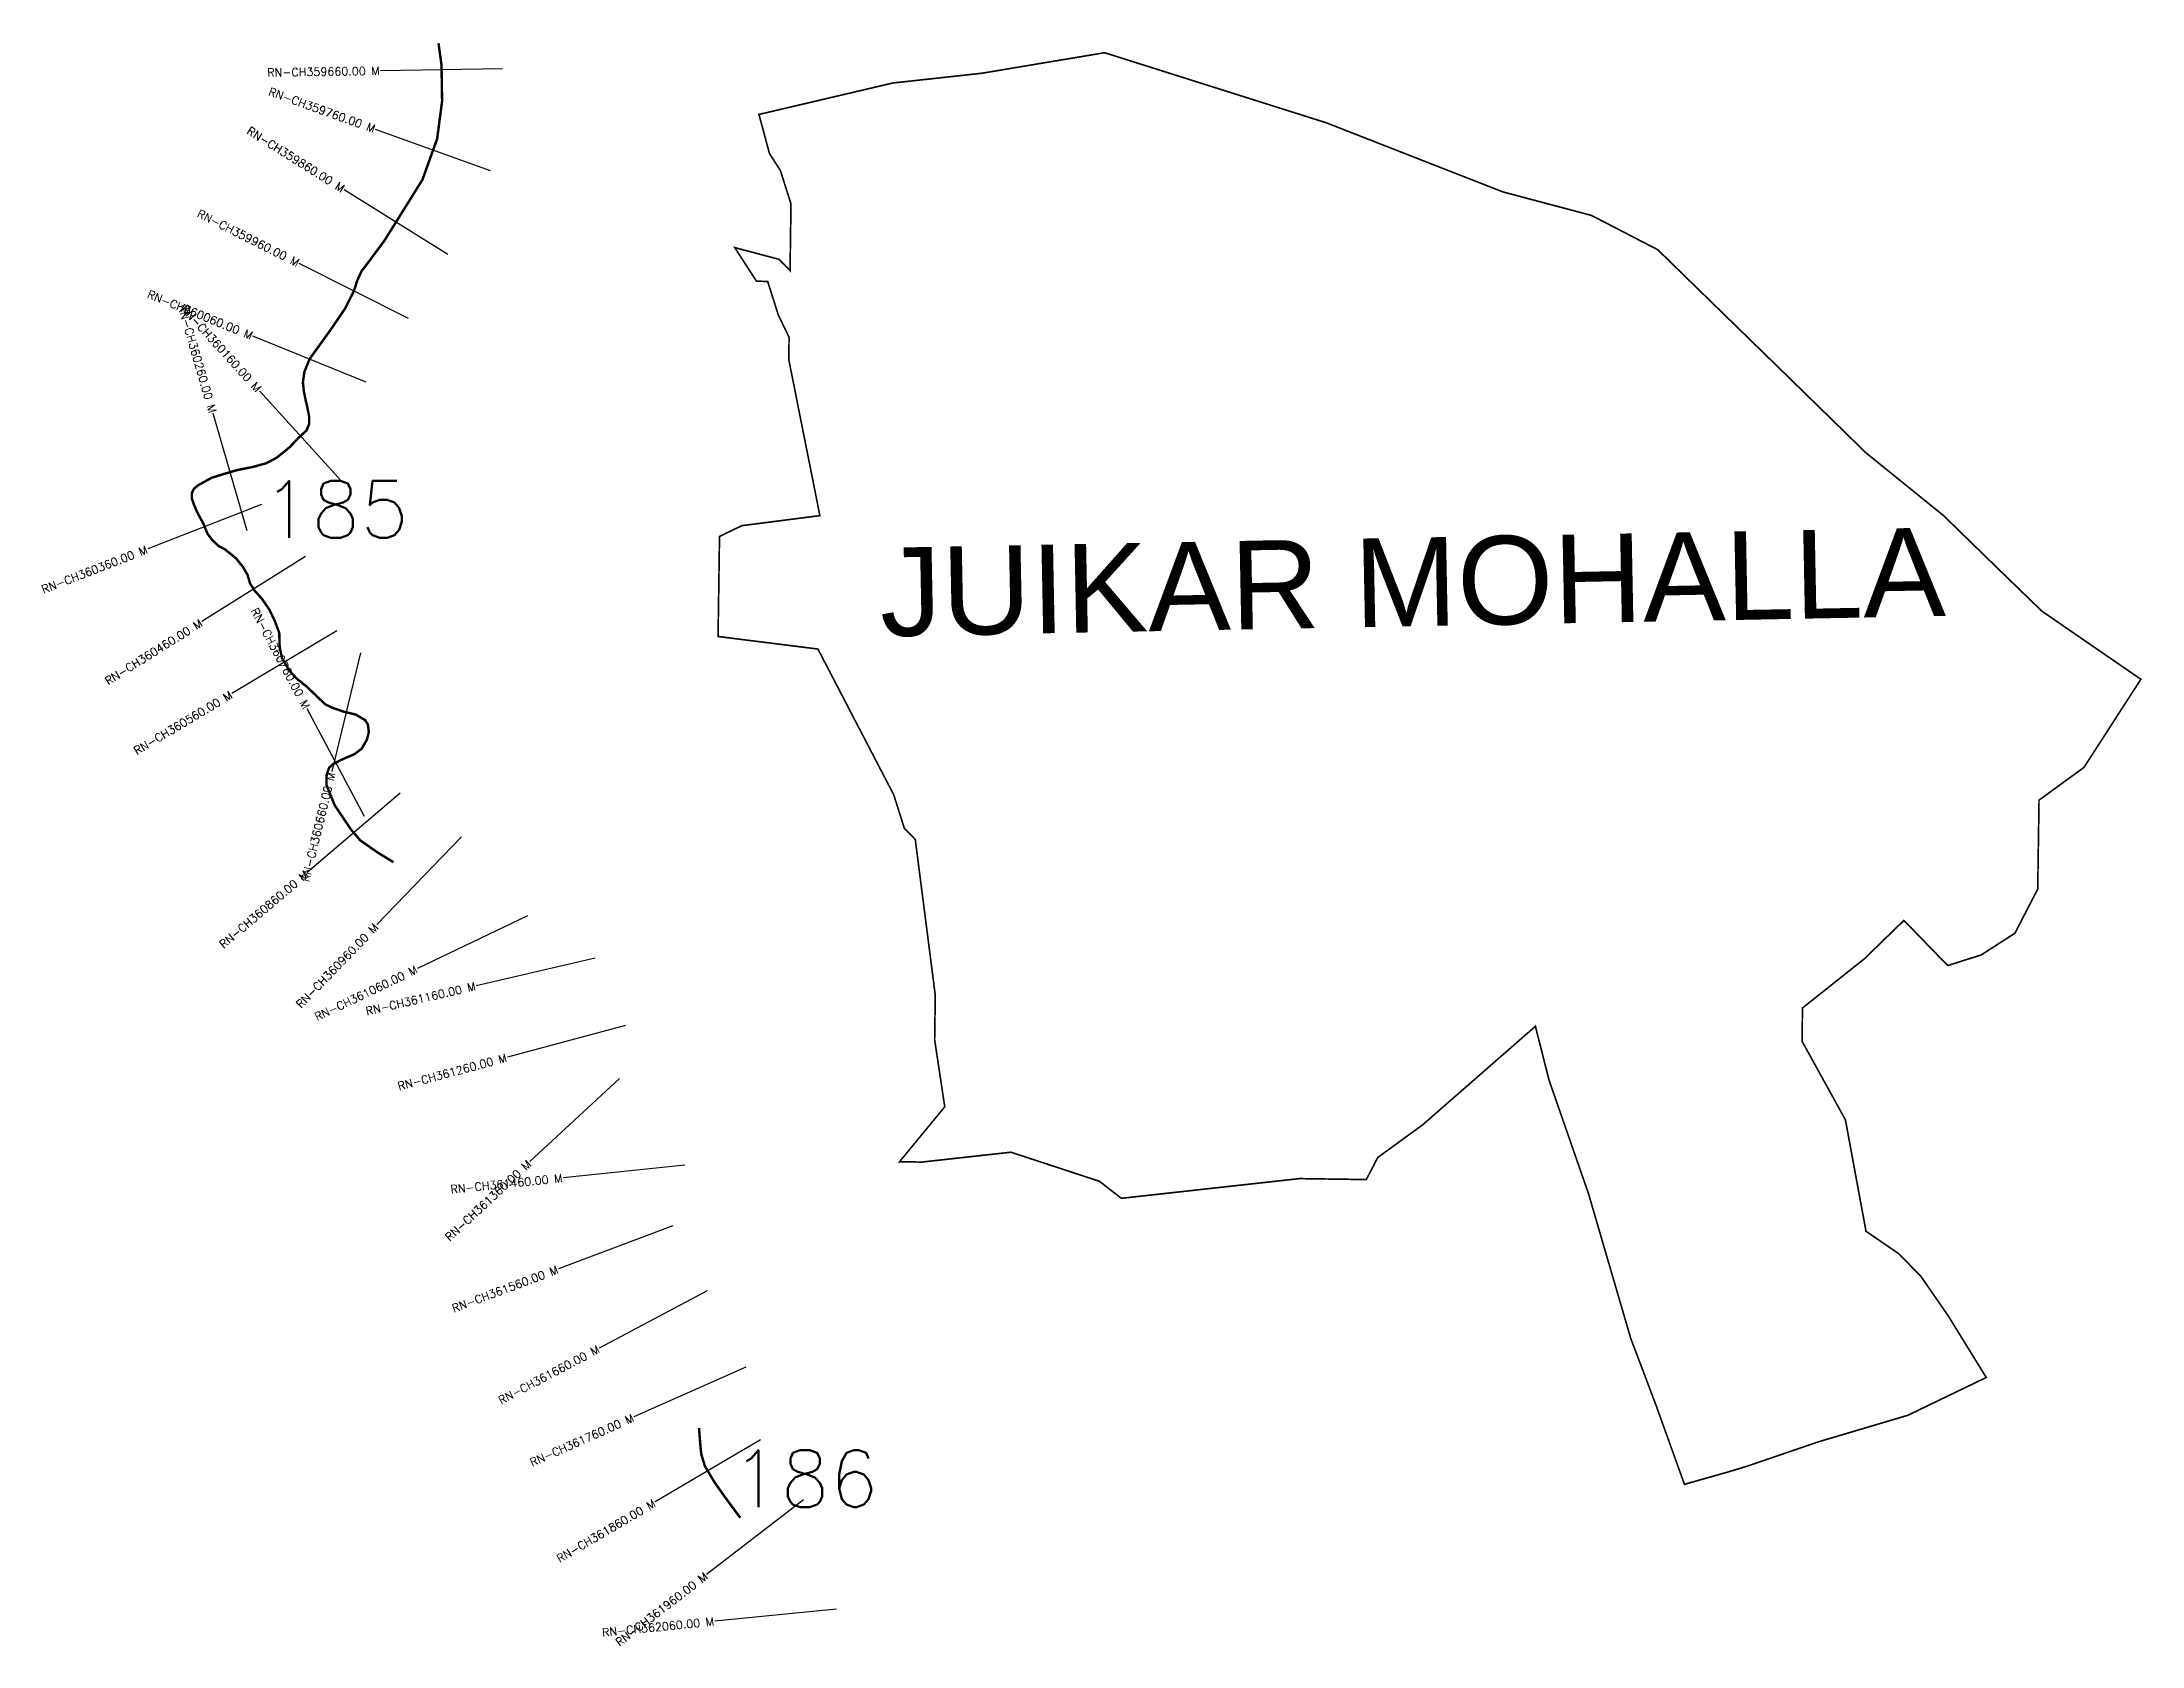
# Model space of a CAD drawing. Header units: metres. Extents: x 297133 to 299711, y 1971937 to 1973907.
import ezdxf
from ezdxf.enums import TextEntityAlignment as Align

# ---------------------------------------------------------------- set-up
doc = ezdxf.new("R2010")
doc.units = ezdxf.units.M
doc.header["$MEASUREMENT"] = 0
for name, color, linetype in [('CS', 134, 'Continuous'), ('CSMark', 6, 'Continuous'), ('NATURALLY PROTECTED', 3, 'Continuous'), ('VILLAGE NAME', 250, 'Continuous')]:
    doc.layers.add(name, color=color, linetype=linetype)
doc.styles.get("Standard").update_dxf_attribs({"font": 'simplex.shx'})

msp = doc.modelspace()

# ---------------------------------------------------------------- linework, layer by layer
at = {"color": 6, "const_width": 2, "flags": 128}
msp.add_lwpolyline([(297983.2, 1973654.2), (298037.6, 1973639.8), (298051.1, 1973626), (298052.2, 1973707.9), (298039.2, 1973749), (298025.8, 1973769.7), (298012.9, 1973817.7), (298177.2, 1973856.3), (298286.6, 1973868.3), (298437.2, 1973893.5), (298709, 1973807.6), (298926.2, 1973722.6), (299035, 1973693.7), (299116.3, 1973651.6), (299244.2, 1973526.9), (299372.1, 1973402.1), (299455.9, 1973334.3), (299466.6, 1973325.7), (299535, 1973259.1), (299587.8, 1973207.9), (299709.4, 1973124.2), (299639.6, 1973016), (299584.4, 1972975.8), (299582.8, 1972866.6), (299554.8, 1972812.4), (299513.4, 1972785.7), (299472.3, 1972772.7), (299418.5, 1972828.1), (299370, 1972781), (299294, 1972720.6), (299293.5, 1972679.7), (299346.7, 1972583.3), (299372, 1972446.4), (299412.6, 1972418.6), (299439.5, 1972390.9), (299472.9, 1972342.6), (299519.6, 1972266.9), (299423.4, 1972220.5), (299313.6, 1972187.9), (299265.6, 1972171.5), (299226.4, 1972158.1), (299202, 1972150.7), (299149.1, 1972135.7), (299114.3, 1972232.5), (299089.9, 1972297.2), (299083.4, 1972314.1), (299051.4, 1972423.7), (299031.4, 1972492.3), (298982.8, 1972632.2), (298966.1, 1972698.1), (298827.8, 1972577.2), (298772.6, 1972537), (298758.5, 1972509.9), (298676.6, 1972511.1), (298457.8, 1972486.9), (298430.9, 1972507.8), (298322.2, 1972543.5), (298212.8, 1972531.4), (298185.5, 1972531.8), (298241, 1972599.3), (298228.6, 1972681.4), (298229.4, 1972736), (298204.8, 1972927.5), (298191.4, 1972941.3), (298178.3, 1972982.5), (298085.3, 1973161.3), (297962.7, 1973176.7), (297964.5, 1973299.6), (297991.9, 1973312.8), (298087.7, 1973325.1), (298049.5, 1973516.8), (298049.9, 1973544.1), (298036.6, 1973571.6), (298023.6, 1973612.7), (298009.9, 1973612.9), (297983.2, 1973654.2)], dxfattribs=at)
at = {"layer": 'CS'}
for p, q in [((297698.2, 1973873.8), (297548.3, 1973871.4)), ((297683.4, 1973748.4), (297542.3, 1973799.3)), ((297630.9, 1973645.7), (297503.7, 1973725.2)), ((297582.5, 1973567), (297448.6, 1973634.5)), ((297530.6, 1973488.8), (297391.7, 1973545.3)), ((297500.6, 1973367.5), (297399.7, 1973478.5)), ((297384.5, 1973306.4), (297342.8, 1973450.5)), ((297402.3, 1973338.7), (297262.5, 1973284.3)), ((297456.1, 1973274.8), (297329.1, 1973195)), ((297494.7, 1973183.6), (297365.9, 1973106.6)), ((297523.8, 1973156.6), (297488.5, 1973010.9)), ((297528.6, 1972955.5), (297458.3, 1973087.9)), ((297572.6, 1972984.3), (297458.4, 1972887.1)), ((297647.9, 1972930.9), (297543.7, 1972822.9)), ((297728.8, 1972833.9), (297593.6, 1972769.1)), ((297811.9, 1972781.8), (297665.8, 1972747.8)), ((297848.9, 1972698.9), (297704.1, 1972660.1)), ((297841.5, 1972634.1), (297731.8, 1972531.9)), ((297921.8, 1972527.4), (297772.6, 1972512)), ((297907.1, 1972453.1), (297766.8, 1972400.2)), ((297949.4, 1972373.4), (297816.9, 1972303.1)), ((297996.6, 1972279.4), (297859.5, 1972218.4)), ((298014.6, 1972190.4), (297885.4, 1972114.1)), ((298067.4, 1972116.8), (297948.7, 1972025.1)), ((298107.9, 1971982.6), (297958.7, 1971967.6))]:
    msp.add_line(p, q, dxfattribs=at)
at = {"layer": 'NATURALLY PROTECTED', "const_width": 3, "flags": 128}
for points in [[(297619.5, 1973905.2), (297623.2, 1973878.3), (297623.9, 1973833.9), (297617.8, 1973787.7), (297599.7, 1973737.4), (297552.8, 1973662.3), (297529.4, 1973630.9), (297525.2, 1973625.7), (297519.9, 1973614.1), (297515.6, 1973600.8), (297504.6, 1973579.1), (297487.9, 1973554.5), (297461.4, 1973517.7), (297454.9, 1973501.8), (297453, 1973488.8), (297454.2, 1973478), (297456.2, 1973467.8), (297458.3, 1973458.9), (297460.6, 1973447.4), (297460.6, 1973437.4), (297457.3, 1973429.5), (297448.2, 1973421.2), (297436.2, 1973408.6), (297420.9, 1973396.3), (297408.2, 1973389.5), (297391.2, 1973384.8), (297373.4, 1973381.3), (297355.8, 1973376.2), (297341, 1973371.6), (297330.4, 1973365.7), (297324.5, 1973362.5), (297319.4, 1973358.3), (297316.8, 1973353), (297316.7, 1973346.2), (297318.9, 1973339.7), (297322.8, 1973330.2), (297326.3, 1973323.6), (297331.1, 1973314.9), (297333.4, 1973308.9), (297336.2, 1973302.4), (297341.8, 1973295.1), (297349.7, 1973287.7), (297357.1, 1973283.9), (297370.7, 1973272.9), (297379.4, 1973262.2), (297385, 1973252.4), (297388.1, 1973242), (297393.9, 1973232.8), (297402.9, 1973222.8), (297412.1, 1973209.3), (297418.7, 1973195.4), (297424, 1973181), (297424.5, 1973163.6), (297427.4, 1973150.1), (297436.5, 1973134.8), (297445.5, 1973124.9), (297457.8, 1973115.1), (297466.2, 1973107), (297480.3, 1973093.6), (297488.3, 1973089.5), (297503.2, 1973084.4), (297517.8, 1973080.9), (297529.4, 1973074.1), (297532.8, 1973068.6), (297534, 1973059.6), (297531.5, 1973049.8), (297525.1, 1973038.9), (297516.4, 1973032.3), (297500, 1973025.2), (297489.4, 1973019.6), (297485.1, 1973015.4), (297481.9, 1973005.5), (297482.1, 1972994.2), (297492, 1972969.6), (297512.1, 1972939.7), (297523.4, 1972926.4), (297545.4, 1972911.1), (297564.2, 1972899.6)], [(297939.3, 1972205), (297941.2, 1972180.8), (297942.2, 1972172.3), (297946.6, 1972158), (297958, 1972138.8), (297971.1, 1972120.1), (297990, 1972094.6)]]:
    msp.add_lwpolyline(points, dxfattribs=at)

# ---------------------------------------------------------------- texts
at = {"char_height": 70, "attachment_point": 1}
for s, insert in [('185', (297403.3, 1973367.8)), ('186', (297979.5, 1972177.6))]:
    msp.add_mtext_dynamic_manual_height_columns(s, width=95.172, gutter_width=1, heights=[0], dxfattribs=dict(at, insert=insert))
at = {"layer": 'CSMark'}
for s, rotation, p in [('RN-CH359660.00 M', 0.9247, (297547.3, 1973871.4)), ('RN-CH359760.00 M', 340.1896, (297541.4, 1973799.6)), ('RN-CH359860.00 M', 327.9795, (297502.8, 1973725.8)), ('RN-CH359960.00 M', 333.2379, (297447.7, 1973634.9)), ('RN-CH360060.00 M', 337.8608, (297390.7, 1973545.7)), ('RN-CH360260.00 M', 286.1481, (297342.5, 1973451.5)), ('RN-CH360160.00 M', 312.2559, (297399.1, 1973479.2)), ('RN-CH360360.00 M', 21.2624, (297261.5, 1973283.9)), ('RN-CH360460.00 M', 32.1681, (297328.2, 1973194.4)), ('RN-CH360760.00 M', 297.9643, (297457.8, 1973088.8)), ('RN-CH360560.00 M', 30.8816, (297365.1, 1973106.1)), ('RN-CH360660.00 M', 76.3806, (297488.2, 1973009.9)), ('RN-CH360860.00 M', 40.4172, (297457.6, 1972886.4)), ('RN-CH360960.00 M', 46.0434, (297543, 1972822.2)), ('RN-CH361060.00 M', 25.6272, (297592.7, 1972768.6)), ('RN-CH361160.00 M', 13.0853, (297664.8, 1972747.6)), ('RN-CH361260.00 M', 15.0023, (297703.1, 1972659.8)), ('RN-CH361360.00 M', 42.9504, (297731, 1972531.2)), ('RN-CH361460.00 M', 5.8965, (297771.6, 1972511.9)), ('RN-CH361560.00 M', 20.6514, (297765.8, 1972399.8)), ('RN-CH361660.00 M', 27.9289, (297816, 1972302.6)), ('RN-CH361760.00 M', 24.0012, (297858.6, 1972218)), ('RN-CH361860.00 M', 30.5837, (297884.6, 1972113.6)), ('RN-CH361960.00 M', 37.6947, (297947.9, 1972024.5)), ('RN-CH362060.00 M', 5.7334, (297957.7, 1971967.5))]:
    msp.add_text(s, height=10, rotation=rotation, dxfattribs=at).set_placement(p, align=Align.MIDDLE_RIGHT)
at = {"layer": 'VILLAGE NAME', "insert": (298160.1, 1973285.5), "char_height": 108.748, "attachment_point": 1, "rotation": 1.1028}
msp.add_mtext_dynamic_manual_height_columns('{\\fArial|b0|i0|c0|p34;JUIKAR MOHALLA}', width=1571.314, gutter_width=543.7, heights=[0], dxfattribs=at)

doc.saveas('drawing.dxf')
